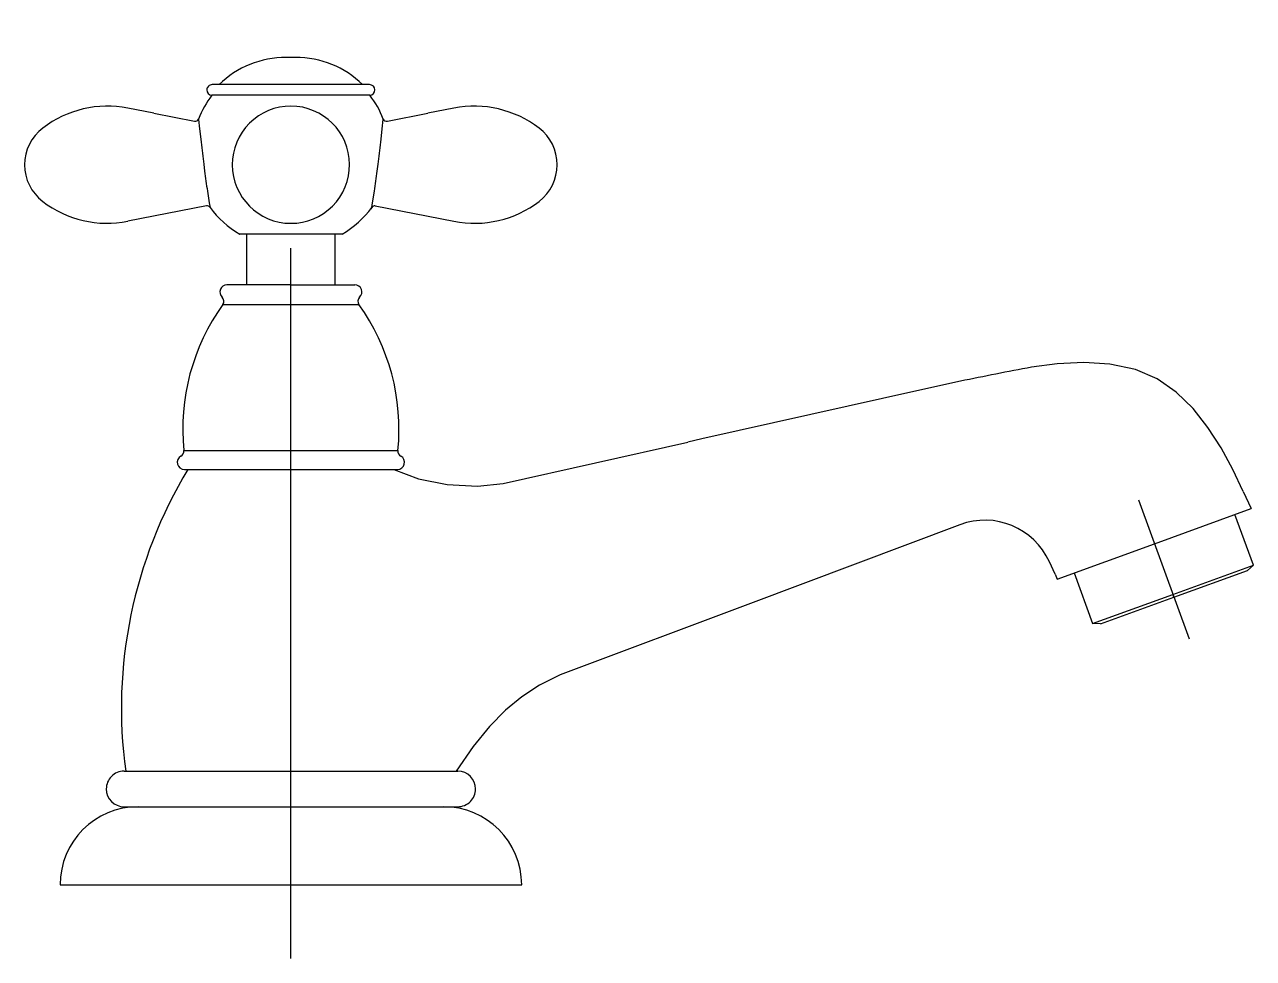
# Model space of a CAD drawing. Extents: x 95.406 to 95.579, y 2.076 to 2.208.
import ezdxf

# ---------------------------------------------------------------- set-up
doc = ezdxf.new("R2010")
doc.units = 0
doc.header["$LTSCALE"] = 0.2
doc.header["$MEASUREMENT"] = 0
doc.linetypes.add('AXES', pattern=[0.54, 0.3, -0.08, 0.08, -0.08])
doc.linetypes.add('CONTINU', pattern=[0])
doc.layers.get('0').update_dxf_attribs({"linetype": 'CONTINUOUS'})
doc.layers.add('DECA_EIXOS', color=5, linetype='AXES')

msp = doc.modelspace()

# ---------------------------------------------------------------- linework, layer by layer
at = {"linetype": 'CONTINU'}
for points in [[(95.44273, 2.20308, 0.195839), (95.4333, 2.19924)], [(95.4535, 2.19924, 0.195839), (95.44407, 2.20308)], [(95.43227, 2.19774, 0.072733), (95.4304, 2.1944)], [(95.43232, 2.19924, 0.414214), (95.43157, 2.19849)], [(95.43157, 2.19849, 0.396432), (95.43227, 2.19774)], [(95.45523, 2.19849, 0.414213), (95.45448, 2.19924)], [(95.45452, 2.19774, 0.396378), (95.45523, 2.19849)], [(95.4564, 2.1944, 0.072733), (95.45452, 2.19774)], [(95.42045, 2.19593, 0.214962), (95.40846, 2.19313)], [(95.4434, 2.19621, 0.415004), (95.43515, 2.18796)], [(95.45165, 2.18801, 0.414207), (95.4434, 2.19621)], [(95.47834, 2.19313, 0.214905), (95.46635, 2.19593)], [(95.42982, 2.1941, 0.377158), (95.4304, 2.1944)], [(95.4564, 2.1944, 0.377162), (95.45698, 2.1941)], [(95.40846, 2.19313, 0.233833), (95.4059, 2.18796)], [(95.4809, 2.18796, 0.234259), (95.47834, 2.19313)], [(95.43075, 2.19114, 0.003458), (95.43113, 2.18802)], [(95.45567, 2.18802, 0.003557), (95.45605, 2.19114)], [(95.4059, 2.18796, 0.233494), (95.40845, 2.1828)], [(95.43515, 2.18796, 0.414197), (95.4434, 2.17971)], [(95.4434, 2.17971, 0.41604), (95.45165, 2.18801)], [(95.47836, 2.1828, 0.233523), (95.4809, 2.18796)], [(95.43125, 2.18707, 0.00378), (95.43164, 2.18426)], [(95.45515, 2.18426, 0.004101), (95.45555, 2.18707)], [(95.40845, 2.1828, 0.214936), (95.42045, 2.17999)], [(95.43201, 2.18196, 0.29334), (95.4315, 2.18216)], [(95.45529, 2.18216, 0.293329), (95.45479, 2.18196)], [(95.46635, 2.17999, 0.215058), (95.47836, 2.1828)], [(95.43201, 2.18196, 0.107971), (95.4362, 2.17819)], [(95.4506, 2.17819, 0.107981), (95.45479, 2.18196)], [(95.43347, 2.17042, 0.307906), (95.43371, 2.16932)], [(95.4344, 2.17105, 0.308451), (95.43347, 2.17042)], [(95.45333, 2.17041, 0.311958), (95.4524, 2.17105)], [(95.45308, 2.16932, 0.307695), (95.45333, 2.17041)], [(95.43382, 2.16827, 0.182606), (95.42832, 2.14771)], [(95.43382, 2.16827, 0.378668), (95.43371, 2.16932)], [(95.45308, 2.16932, 0.377931), (95.45298, 2.16827)], [(95.45847, 2.14771, 0.182606), (95.45298, 2.16827)], [(95.54768, 2.15945, 0.004046), (95.5377, 2.15747), (95.53195, 2.15619)], [(95.42792, 2.14693, 0.301181), (95.42832, 2.14771)], [(95.45847, 2.14771, 0.30075), (95.45888, 2.14693)], [(95.42792, 2.14693, 0.342092), (95.42743, 2.1458)], [(95.42743, 2.1458, 0.352723), (95.4284, 2.14505)], [(95.4584, 2.14505, 0.341884), (95.45937, 2.1458)], [(95.45937, 2.1458, 0.342942), (95.45888, 2.14693)], [(95.4289, 2.14505, 0.171835), (95.42014, 2.10255)], [(95.55022, 2.13203, 0.395233), (95.53759, 2.13726)], [(95.4199, 2.10255, 0.414214), (95.4174, 2.10005)], [(95.4694, 2.10005, 0.414213), (95.4669, 2.10255)], [(95.4174, 2.10005, 0.414213), (95.4199, 2.09755)], [(95.4669, 2.09755, 0.414214), (95.4694, 2.10005)], [(95.4219, 2.09755, 0.414198), (95.4109, 2.08655)], [(95.4759, 2.08655, 0.414198), (95.4649, 2.09755)]]:
    msp.add_lwpolyline(points, format="xyb", dxfattribs=at)
for points in [[(95.4434, 2.20308), (95.44273, 2.20308)], [(95.44407, 2.20308), (95.4434, 2.20308)], [(95.43553, 2.19774), (95.43227, 2.19774)], [(95.4434, 2.19924), (95.43232, 2.19924)], [(95.4434, 2.19774), (95.43553, 2.19774)], [(95.45448, 2.19924), (95.4434, 2.19924)], [(95.45127, 2.19774), (95.4434, 2.19774)], [(95.45452, 2.19774), (95.45127, 2.19774)], [(95.42409, 2.19522), (95.42045, 2.19593)], [(95.46635, 2.19593), (95.4627, 2.19522)], [(95.42409, 2.19522), (95.42982, 2.1941)], [(95.4304, 2.1944), (95.4305, 2.19342)], [(95.4563, 2.19342), (95.4564, 2.1944)], [(95.45698, 2.1941), (95.4627, 2.19522)], [(95.4305, 2.19342), (95.43075, 2.19114)], [(95.45605, 2.19114), (95.4563, 2.19342)], [(95.43113, 2.18802), (95.43125, 2.18707)], [(95.45555, 2.18707), (95.45567, 2.18802)], [(95.43164, 2.18426), (95.4319, 2.1826)], [(95.4549, 2.1826), (95.45515, 2.18426)], [(95.4315, 2.18216), (95.42045, 2.17999)], [(95.4319, 2.1826), (95.43201, 2.18196)], [(95.45479, 2.18196), (95.4549, 2.1826)], [(95.45529, 2.18216), (95.46635, 2.17999)], [(95.45479, 2.18196), (95.4546, 2.18169)], [(95.43579, 2.17843), (95.4362, 2.17819)], [(95.43831, 2.17819), (95.4362, 2.17819)], [(95.4372, 2.17105), (95.4372, 2.17819)], [(95.4434, 2.17819), (95.43831, 2.17819)], [(95.44849, 2.17819), (95.4434, 2.17819)], [(95.4506, 2.17819), (95.44849, 2.17819)], [(95.4496, 2.17819), (95.4496, 2.17105)], [(95.4434, 2.17105), (95.4344, 2.17105)], [(95.4434, 2.17105), (95.4524, 2.17105)], [(95.43382, 2.16827), (95.4367, 2.16827)], [(95.4367, 2.16827), (95.4372, 2.16827)], [(95.4372, 2.16827), (95.4434, 2.16827)], [(95.4434, 2.16827), (95.4496, 2.16827)], [(95.4496, 2.16827), (95.4501, 2.16827)], [(95.4501, 2.16827), (95.45298, 2.16827)], [(95.56233, 2.15912), (95.55871, 2.15988), (95.55504, 2.16009), (95.55131, 2.15992), (95.54768, 2.15945)], [(95.57751, 2.14196), (95.57604, 2.14504), (95.57439, 2.14808), (95.57253, 2.15097), (95.57043, 2.15362), (95.56805, 2.15593), (95.56536, 2.15779), (95.56233, 2.15912)], [(95.53195, 2.15619), (95.50125, 2.14934)], [(95.50125, 2.14934), (95.49931, 2.1489)], [(95.42832, 2.14771), (95.4434, 2.14771)], [(95.4434, 2.14771), (95.45847, 2.14771)], [(95.4733, 2.14309), (95.49931, 2.1489)], [(95.4284, 2.14505), (95.4434, 2.14505)], [(95.4434, 2.14505), (95.4584, 2.14505)], [(95.4579, 2.14505), (95.46135, 2.14373), (95.46541, 2.14291), (95.46968, 2.1427), (95.4733, 2.14309)], [(95.57751, 2.14196), (95.57861, 2.13953)], [(95.56501, 2.13459), (95.57861, 2.13953)], [(95.53759, 2.13726), (95.50813, 2.12618)], [(95.57894, 2.13157), (95.57634, 2.1387)], [(95.55131, 2.12962), (95.56501, 2.13459)], [(95.551, 2.13031), (95.55022, 2.13203)], [(95.551, 2.13031), (95.55131, 2.12962)], [(95.55369, 2.13048), (95.55629, 2.12333)], [(95.56761, 2.12745), (95.57894, 2.13157)], [(95.56775, 2.12707), (95.57809, 2.13084)], [(95.57894, 2.13157), (95.57809, 2.13084)], [(95.55629, 2.12333), (95.56761, 2.12745)], [(95.55741, 2.12331), (95.56775, 2.12707)], [(95.56775, 2.12707), (95.56761, 2.12745)], [(95.50813, 2.12618), (95.48134, 2.11611)], [(95.55741, 2.12331), (95.55629, 2.12333)], [(95.48134, 2.11611), (95.4784, 2.11469), (95.47592, 2.11304), (95.47363, 2.11113), (95.47136, 2.10883), (95.46906, 2.10605), (95.46666, 2.10255)], [(95.4199, 2.10255), (95.4434, 2.10255)], [(95.4434, 2.10255), (95.4669, 2.10255)], [(95.4199, 2.09755), (95.4434, 2.09755)], [(95.4434, 2.09755), (95.4669, 2.09755)], [(95.4109, 2.08655), (95.4434, 2.08655)], [(95.4434, 2.08655), (95.4759, 2.08655)]]:
    msp.add_lwpolyline(points, dxfattribs=at)
at = {"layer": 'DECA_EIXOS'}
for points in [[(95.4434, 2.07619), (95.4434, 2.2077)], [(95.56992, 2.12113), (95.56279, 2.14071)]]:
    msp.add_lwpolyline(points, dxfattribs=at)

doc.saveas('drawing.dxf')
